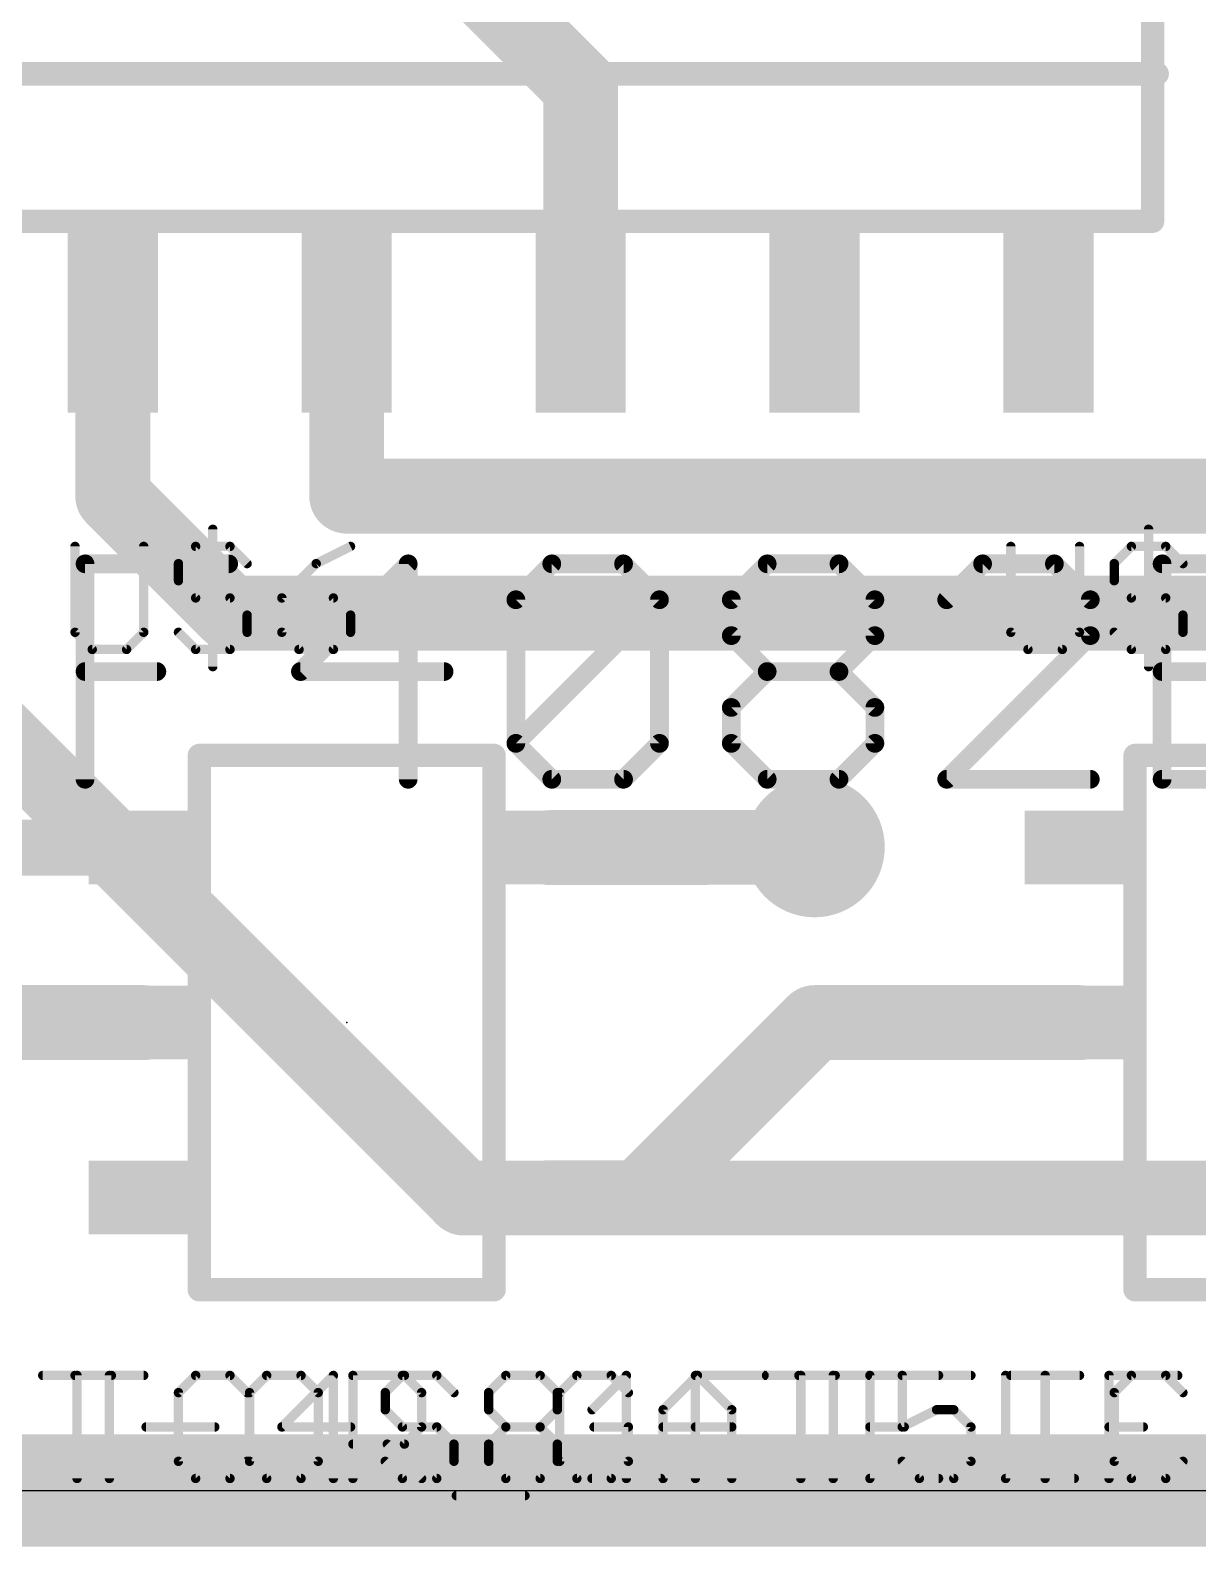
# Model space of a CAD drawing. Extents: x -0.3 to 57.5, y -11.6 to 53.6.
# Drawn here: x 37.65 to 43.99, y -0.3 to 7.93 of the extents above; entities that cross this region are included whole.
import ezdxf

# ---------------------------------------------------------------- set-up
doc = ezdxf.new("R2010")
doc.units = 0
for name, color, linetype in [('1', 14, 'CONTINUOUS'), ('16', 174, 'CONTINUOUS'), ('18', 94, 'CONTINUOUS'), ('20', 178, 'CONTINUOUS'), ('21', 251, 'CONTINUOUS'), ('23', 178, 'CONTINUOUS'), ('25', 251, 'CONTINUOUS'), ('27', 251, 'CONTINUOUS')]:
    doc.layers.add(name, color=color, linetype=linetype)

# ---------------------------------------------------------------- blocks, each defined once
blk = doc.blocks.new('RECT')
blk.add_solid([(-0.5, -0.5), (0.5, -0.5), (-0.5, 0.5), (0.5, 0.5)])
blk = doc.blocks.new('ROUNDV')
at = {"const_width": 0.5}
blk.add_lwpolyline([(0, -0.25, 1), (0, 0.25, 1), (0, -0.25)], format="xyb", dxfattribs=at)

msp = doc.modelspace()

# ---------------------------------------------------------------- linework, layer by layer
at = {"layer": '1'}
for points, const_width in [([(40.64, 7.62), (39.0525, 9.2075)], 0.4064), ([(40.64, 6.35), (40.64, 7.62)], 0.4064), ([(38.1, 6.35), (38.1, 5.3975)], 0.4064), ([(39.37, 5.3975), (39.37, 6.35)], 0.4064), ([(38.1, 5.3975), (38.735, 4.7625)], 0.4064), ([(46.0375, 5.3975), (39.37, 5.3975)], 0.4064), ([(38.735, 4.7625), (47.625, 4.7625)], 0.4064), ([(36.515, 3.49), (38.27, 3.49)], 0.3048), ([(40.47, 3.49), (40.955, 3.49)], 0.4064), ([(40.955, 3.49), (41.91, 3.4925)], 0.4064), ([(36.195, 2.54), (38.27, 2.54)], 0.4064), ([(40.96, 1.59), (41.91, 2.54)], 0.4064), ([(41.91, 2.54), (43.35, 2.54)], 0.4064), ([(40.47, 1.59), (40.96, 1.59)], 0.4064), ([(0, 0), (57.15, 0)], 0.4064)]:
    msp.add_lwpolyline(points, dxfattribs=dict(at, const_width=const_width))
for points, const_width in [([(40.7416, 7.62, 1), (40.5384, 7.62)], 0.2032), ([(40.5682, 7.5482, 1), (40.7118, 7.6918)], 0.2032), ([(38.2016, 6.35, 1), (37.9984, 6.35)], 0.2032), ([(39.4716, 6.35, 1), (39.2684, 6.35)], 0.2032), ([(40.5384, 6.35, 1), (40.7416, 6.35)], 0.2032), ([(38.1718, 5.4693, 1), (38.0282, 5.3257)], 0.2032), ([(39.37, 5.4991, 1), (39.37, 5.2959)], 0.2032), ([(37.9984, 5.3975, 1), (38.2016, 5.3975)], 0.2032), ([(39.2684, 5.3975, 1), (39.4716, 5.3975)], 0.2032), ([(38.735, 4.8641, 1), (38.735, 4.6609)], 0.2032), ([(38.6632, 4.6907, 1), (38.8068, 4.8343)], 0.2032), ([(38.27, 3.4138, 1), (38.27, 3.5662)], 0.1524), ([(40.47, 3.5916, 1), (40.47, 3.3884)], 0.2032), ([(40.9547, 3.5916, 1), (40.9553, 3.3884)], 0.2032), ([(40.955, 3.3884, 1), (40.955, 3.5916)], 0.2032), ([(41.9103, 3.3909, 1), (41.9097, 3.5941)], 0.2032), ([(38.27, 2.4384, 1), (38.27, 2.6416)], 0.2032), ([(41.91, 2.6416, 1), (41.91, 2.4384)], 0.2032), ([(41.9818, 2.4682, 1), (41.8382, 2.6118)], 0.2032), ([(43.35, 2.4384, 1), (43.35, 2.6416)], 0.2032), ([(40.47, 1.6916, 1), (40.47, 1.4884)], 0.2032), ([(40.8882, 1.6618, 1), (41.0318, 1.5182)], 0.2032), ([(40.96, 1.4884, 1), (40.96, 1.6916)], 0.2032)]:
    msp.add_lwpolyline(points, format="xyb", dxfattribs=dict(at, const_width=const_width))
at = {"layer": '16'}
for points, const_width in [([(36.83, 4.7625), (40.005, 1.5875)], 0.4064), ([(40.005, 1.5875), (46.99, 1.5875)], 0.4064), ([(57.15, 0), (0, 0)], 0.6096)]:
    msp.add_lwpolyline(points, dxfattribs=dict(at, const_width=const_width))
at = {"layer": '16', "const_width": 0.2032}
for points in [[(40.005, 1.6891, 1), (40.005, 1.4859)], [(39.9332, 1.5157, 1), (40.0768, 1.6593)]]:
    msp.add_lwpolyline(points, format="xyb", dxfattribs=at)
at = {"layer": '20'}
msp.add_line((0, 0), (56.82, 0), dxfattribs=at)
at = {"layer": '21', "const_width": 0.127}
for points in [[(43.745, 6.89), (43.745, 10.89)], [(35.07, 7.69), (43.77, 7.69)], [(34.995, 6.89), (43.745, 6.89)], [(38.57, 3.99), (38.57, 1.09)], [(40.17, 3.99), (38.57, 3.99)], [(40.17, 1.09), (40.17, 3.99)], [(43.65, 3.99), (43.65, 1.09)], [(45.25, 3.99), (43.65, 3.99)], [(38.57, 1.09), (40.17, 1.09)], [(43.65, 1.09), (45.25, 1.09)]]:
    msp.add_lwpolyline(points, dxfattribs=at)
at = {"layer": '21', "const_width": 0.0635}
for points in [[(43.77, 7.6583, 1), (43.77, 7.7218)], [(43.7133, 6.89, 1), (43.7768, 6.89)], [(43.745, 6.8583, 1), (43.745, 6.9218)], [(38.6018, 3.99, 1), (38.5382, 3.99)], [(38.57, 4.0217, 1), (38.57, 3.9583)], [(40.2018, 3.99, 1), (40.1382, 3.99)], [(40.17, 3.9583, 1), (40.17, 4.0217)], [(43.6818, 3.99, 1), (43.6182, 3.99)], [(43.65, 4.0217, 1), (43.65, 3.9583)], [(38.57, 1.1218, 1), (38.57, 1.0583)], [(40.17, 1.0583, 1), (40.17, 1.1218)], [(43.65, 1.1218, 1), (43.65, 1.0583)], [(38.5382, 1.09, 1), (38.6018, 1.09)], [(40.1382, 1.09, 1), (40.2018, 1.09)], [(43.6182, 1.09, 1), (43.6818, 1.09)]]:
    msp.add_lwpolyline(points, format="xyb", dxfattribs=at)
at = {"layer": '23'}
msp.add_point((39.37, 2.54), dxfattribs=at)
at = {"layer": '25', "const_width": 0.0508}
for points in [[(38.6431, 5.2179), (38.6431, 4.4722)], [(43.7231, 5.2179), (43.7231, 4.4722)], [(37.8954, 5.1247), (37.8954, 4.6586)], [(38.2683, 4.6586), (38.2683, 5.1247)], [(38.4567, 5.0315), (38.5499, 5.1247)], [(38.5499, 5.1247), (38.7363, 5.1247)], [(38.7363, 5.1247), (38.8296, 5.0315)], [(39.3909, 5.1247), (39.2044, 5.0315)], [(42.9754, 5.1247), (42.9754, 4.6586)], [(43.3483, 4.6586), (43.3483, 5.1247)], [(43.5367, 5.0315), (43.6299, 5.1247)], [(43.6299, 5.1247), (43.8163, 5.1247)], [(43.8163, 5.1247), (43.9096, 5.0315)], [(38.4567, 4.9383), (38.4567, 5.0315)], [(39.2044, 5.0315), (39.018, 4.845)], [(43.5367, 4.9383), (43.5367, 5.0315)], [(38.5499, 4.845), (38.4567, 4.9383)], [(43.6299, 4.845), (43.5367, 4.9383)], [(38.7363, 4.845), (38.5499, 4.845)], [(38.8296, 4.7518), (38.7363, 4.845)], [(39.018, 4.845), (39.018, 4.6586)], [(39.2977, 4.845), (39.018, 4.845)], [(39.3909, 4.7518), (39.2977, 4.845)], [(43.8163, 4.845), (43.6299, 4.845)], [(43.9096, 4.7518), (43.8163, 4.845)], [(38.8296, 4.6586), (38.8296, 4.7518)], [(39.3909, 4.6586), (39.3909, 4.7518)], [(43.9096, 4.6586), (43.9096, 4.7518)], [(37.8954, 4.6586), (37.9886, 4.5654)], [(38.175, 4.5654), (38.2683, 4.6586)], [(38.4567, 4.6586), (38.5499, 4.5654)], [(38.7363, 4.5654), (38.8296, 4.6586)], [(39.018, 4.6586), (39.1112, 4.5654)], [(39.2977, 4.5654), (39.3909, 4.6586)], [(42.9754, 4.6586), (43.0686, 4.5654)], [(43.255, 4.5654), (43.3483, 4.6586)], [(43.5367, 4.6586), (43.6299, 4.5654)], [(43.8163, 4.5654), (43.9096, 4.6586)], [(37.9886, 4.5654), (38.175, 4.5654)], [(38.5499, 4.5654), (38.7363, 4.5654)], [(39.1112, 4.5654), (39.2977, 4.5654)], [(43.0686, 4.5654), (43.255, 4.5654)], [(43.6299, 4.5654), (43.8163, 4.5654)]]:
    msp.add_lwpolyline(points, dxfattribs=at)
at = {"layer": '25', "const_width": 0.0254}
for points in [[(38.6558, 5.2179, 1), (38.6304, 5.2179)], [(43.7358, 5.2179, 1), (43.7104, 5.2179)], [(37.9081, 5.1247, 1), (37.8827, 5.1247)], [(38.281, 5.1247, 1), (38.2555, 5.1247)], [(38.5499, 5.1374, 1), (38.5499, 5.112)], [(38.5589, 5.1157, 1), (38.5409, 5.1337)], [(38.7453, 5.1337, 1), (38.7274, 5.1157)], [(38.7363, 5.112, 1), (38.7363, 5.1374)], [(39.3965, 5.1133, 1), (39.3852, 5.136)], [(42.9881, 5.1247, 1), (42.9627, 5.1247)], [(43.361, 5.1247, 1), (43.3355, 5.1247)], [(43.6299, 5.1374, 1), (43.6299, 5.112)], [(43.6389, 5.1157, 1), (43.6209, 5.1337)], [(43.8253, 5.1337, 1), (43.8074, 5.1157)], [(43.8163, 5.112, 1), (43.8163, 5.1374)], [(38.4694, 5.0315, 1), (38.444, 5.0315)], [(38.4477, 5.0404, 1), (38.4657, 5.0225)], [(38.8206, 5.0225, 1), (38.8385, 5.0404)], [(39.1988, 5.0428, 1), (39.2101, 5.0201)], [(39.2134, 5.0225, 1), (39.1955, 5.0404)], [(43.5494, 5.0315, 1), (43.524, 5.0315)], [(43.5277, 5.0404, 1), (43.5457, 5.0225)], [(43.9006, 5.0225, 1), (43.9185, 5.0404)], [(38.4657, 4.9472, 1), (38.4477, 4.9293)], [(38.444, 4.9383, 1), (38.4694, 4.9383)], [(43.5457, 4.9472, 1), (43.5277, 4.9293)], [(43.524, 4.9383, 1), (43.5494, 4.9383)], [(38.5499, 4.8577, 1), (38.5499, 4.8323)], [(38.5409, 4.8361, 1), (38.5589, 4.854)], [(38.7453, 4.854, 1), (38.7274, 4.8361)], [(38.7363, 4.8323, 1), (38.7363, 4.8577)], [(39.0307, 4.845, 1), (39.0053, 4.845)], [(39.018, 4.8577, 1), (39.018, 4.8323)], [(39.009, 4.854, 1), (39.027, 4.8361)], [(39.3066, 4.854, 1), (39.2887, 4.8361)], [(39.2977, 4.8323, 1), (39.2977, 4.8577)], [(43.6299, 4.8577, 1), (43.6299, 4.8323)], [(43.6209, 4.8361, 1), (43.6389, 4.854)], [(43.8253, 4.854, 1), (43.8074, 4.8361)], [(43.8163, 4.8323, 1), (43.8163, 4.8577)], [(38.8423, 4.7518, 1), (38.8169, 4.7518)], [(39.4036, 4.7518, 1), (39.3782, 4.7518)], [(43.9223, 4.7518, 1), (43.8969, 4.7518)], [(38.8206, 4.7428, 1), (38.8385, 4.7608)], [(39.3819, 4.7428, 1), (39.3998, 4.7608)], [(43.9006, 4.7428, 1), (43.9185, 4.7608)], [(37.9044, 4.6676, 1), (37.8864, 4.6496)], [(37.8827, 4.6586, 1), (37.9081, 4.6586)], [(38.2555, 4.6586, 1), (38.281, 4.6586)], [(38.2772, 4.6496, 1), (38.2593, 4.6676)], [(38.4657, 4.6676, 1), (38.4477, 4.6496)], [(38.8169, 4.6586, 1), (38.8423, 4.6586)], [(38.8385, 4.6496, 1), (38.8206, 4.6676)], [(39.027, 4.6676, 1), (39.009, 4.6496)], [(39.0053, 4.6586, 1), (39.0307, 4.6586)], [(39.3782, 4.6586, 1), (39.4036, 4.6586)], [(39.3998, 4.6496, 1), (39.3819, 4.6676)], [(42.9844, 4.6676, 1), (42.9664, 4.6496)], [(42.9627, 4.6586, 1), (42.9881, 4.6586)], [(43.3355, 4.6586, 1), (43.361, 4.6586)], [(43.3572, 4.6496, 1), (43.3393, 4.6676)], [(43.5457, 4.6676, 1), (43.5277, 4.6496)], [(43.8969, 4.6586, 1), (43.9223, 4.6586)], [(43.9185, 4.6496, 1), (43.9006, 4.6676)], [(37.9886, 4.5781, 1), (37.9886, 4.5527)], [(37.9796, 4.5564, 1), (37.9976, 4.5744)], [(38.1661, 4.5744, 1), (38.184, 4.5564)], [(38.175, 4.5527, 1), (38.175, 4.5781)], [(38.5499, 4.5781, 1), (38.5499, 4.5527)], [(38.5409, 4.5564, 1), (38.5589, 4.5744)], [(38.7274, 4.5744, 1), (38.7453, 4.5564)], [(38.7363, 4.5527, 1), (38.7363, 4.5781)], [(39.1112, 4.5781, 1), (39.1112, 4.5527)], [(39.1023, 4.5564, 1), (39.1202, 4.5744)], [(39.2887, 4.5744, 1), (39.3066, 4.5564)], [(39.2977, 4.5527, 1), (39.2977, 4.5781)], [(43.0686, 4.5781, 1), (43.0686, 4.5527)], [(43.0596, 4.5564, 1), (43.0776, 4.5744)], [(43.2461, 4.5744, 1), (43.264, 4.5564)], [(43.255, 4.5527, 1), (43.255, 4.5781)], [(43.6299, 4.5781, 1), (43.6299, 4.5527)], [(43.6209, 4.5564, 1), (43.6389, 4.5744)], [(43.8074, 4.5744, 1), (43.8253, 4.5564)], [(43.8163, 4.5527, 1), (43.8163, 4.5781)], [(38.6304, 4.4722, 1), (38.6558, 4.4722)], [(43.7104, 4.4722, 1), (43.7358, 4.4722)]]:
    msp.add_lwpolyline(points, format="xyb", dxfattribs=at)
at = {"layer": '27'}
for points, const_width in [([(37.9496, 3.8608), (37.9496, 5.0302)], 0.1016), ([(37.9496, 5.0302), (38.7292, 5.0302)], 0.1016), ([(39.7037, 5.0302), (39.119, 4.4455)], 0.1016), ([(39.7037, 3.8608), (39.7037, 5.0302)], 0.1016), ([(40.2884, 4.8353), (40.4833, 5.0302)], 0.1016), ([(40.4833, 5.0302), (40.8731, 5.0302)], 0.1016), ([(40.8731, 5.0302), (41.068, 4.8353)], 0.1016), ([(41.4578, 4.8353), (41.6527, 5.0302)], 0.1016), ([(41.6527, 5.0302), (42.0425, 5.0302)], 0.1016), ([(42.0425, 5.0302), (42.2374, 4.8353)], 0.1016), ([(42.8221, 5.0302), (42.6272, 4.8353)], 0.1016), ([(43.2119, 5.0302), (42.8221, 5.0302)], 0.1016), ([(43.4068, 4.8353), (43.2119, 5.0302)], 0.1016), ([(43.7966, 3.8608), (43.7966, 5.0302)], 0.1016), ([(43.7966, 5.0302), (44.3813, 5.0302)], 0.1016), ([(40.2884, 4.0557), (40.2884, 4.8353)], 0.1016), ([(40.2884, 4.0557), (41.068, 4.8353)], 0.1016), ([(41.068, 4.8353), (41.068, 4.0557)], 0.1016), ([(41.4578, 4.6404), (41.4578, 4.8353)], 0.1016), ([(42.2374, 4.8353), (42.2374, 4.6404)], 0.1016), ([(43.4068, 4.6404), (43.4068, 4.8353)], 0.1016), ([(41.6527, 4.4455), (41.4578, 4.6404)], 0.1016), ([(42.2374, 4.6404), (42.0425, 4.4455)], 0.1016), ([(42.6272, 3.8608), (43.4068, 4.6404)], 0.1016), ([(37.9496, 4.4455), (38.3394, 4.4455)], 0.1016), ([(39.119, 4.4455), (39.8986, 4.4455)], 0.1016), ([(41.4578, 4.2506), (41.6527, 4.4455)], 0.1016), ([(41.6527, 4.4455), (42.0425, 4.4455)], 0.1016), ([(42.0425, 4.4455), (42.2374, 4.2506)], 0.1016), ([(43.7966, 4.4455), (44.3813, 4.4455)], 0.1016), ([(41.4578, 4.0557), (41.4578, 4.2506)], 0.1016), ([(42.2374, 4.2506), (42.2374, 4.0557)], 0.1016), ([(40.4833, 3.8608), (40.2884, 4.0557)], 0.1016), ([(41.068, 4.0557), (40.8731, 3.8608)], 0.1016), ([(41.6527, 3.8608), (41.4578, 4.0557)], 0.1016), ([(42.2374, 4.0557), (42.0425, 3.8608)], 0.1016), ([(40.8731, 3.8608), (40.4833, 3.8608)], 0.1016), ([(42.0425, 3.8608), (41.6527, 3.8608)], 0.1016), ([(43.4068, 3.8608), (42.6272, 3.8608)], 0.1016), ([(44.3813, 3.8608), (43.7966, 3.8608)], 0.1016), ([(37.7198, 0.6247), (38.0927, 0.6247)], 0.0508), ([(37.8954, 0.6247), (38.2683, 0.6247)], 0.0508), ([(37.9062, 0.0654), (37.9062, 0.6247)], 0.0508), ([(38.0818, 0.0654), (38.0818, 0.6247)], 0.0508), ([(38.5499, 0.6247), (38.4567, 0.5315)], 0.0508), ([(38.7363, 0.6247), (38.5499, 0.6247)], 0.0508), ([(38.8296, 0.5315), (38.7363, 0.6247)], 0.0508), ([(38.9356, 0.6247), (38.8424, 0.5315)], 0.0508), ([(39.1221, 0.6247), (38.9356, 0.6247)], 0.0508), ([(39.2977, 0.6247), (39.018, 0.345)], 0.0508), ([(39.2153, 0.5315), (39.1221, 0.6247)], 0.0508), ([(39.2977, 0.0654), (39.2977, 0.6247)], 0.0508), ([(39.4037, 0.0654), (39.4037, 0.6247)], 0.0508), ([(39.4037, 0.6247), (39.6834, 0.6247)], 0.0508), ([(39.6725, 0.6247), (39.5793, 0.5315)], 0.0508), ([(39.859, 0.6247), (39.6725, 0.6247)], 0.0508), ([(39.6834, 0.6247), (39.7766, 0.5315)], 0.0508), ([(39.9522, 0.5315), (39.859, 0.6247)], 0.0508), ([(40.1406, 0.5315), (40.2339, 0.6247)], 0.0508), ([(40.2339, 0.6247), (40.4203, 0.6247)], 0.0508), ([(40.4203, 0.6247), (40.5135, 0.5315)], 0.0508), ([(40.6196, 0.6247), (40.5264, 0.5315)], 0.0508), ([(40.806, 0.6247), (40.6196, 0.6247)], 0.0508), ([(40.7019, 0.4383), (40.8884, 0.6247)], 0.0508), ([(40.8992, 0.5315), (40.806, 0.6247)], 0.0508), ([(40.8884, 0.6247), (40.8884, 0.0654)], 0.0508), ([(41.0877, 0.4383), (41.2741, 0.6247)], 0.0508), ([(41.2633, 0.0654), (41.2633, 0.6247)], 0.0508), ([(41.2633, 0.6247), (41.6361, 0.6247)], 0.0508), ([(41.2741, 0.6247), (41.4605, 0.4383)], 0.0508), ([(41.649, 0.6247), (42.0218, 0.6247)], 0.0508), ([(41.8246, 0.6247), (42.1974, 0.6247)], 0.0508), ([(41.8354, 0.0654), (41.8354, 0.6247)], 0.0508), ([(42.011, 0.0654), (42.011, 0.6247)], 0.0508), ([(42.5831, 0.6247), (42.2103, 0.6247)], 0.0508), ([(42.2103, 0.6247), (42.2103, 0.0654)], 0.0508), ([(42.7587, 0.6247), (42.3859, 0.6247)], 0.0508), ([(42.3859, 0.6247), (42.3859, 0.345)], 0.0508), ([(42.9472, 0.6247), (42.9472, 0.0654)], 0.0508), ([(42.9754, 0.6247), (43.3483, 0.6247)], 0.0508), ([(43.1618, 0.0654), (43.1618, 0.6247)], 0.0508), ([(43.5085, 0.0654), (43.5085, 0.6247)], 0.0508), ([(43.5085, 0.6247), (43.8813, 0.6247)], 0.0508), ([(43.6299, 0.6247), (43.5367, 0.5315)], 0.0508), ([(43.8163, 0.6247), (43.6299, 0.6247)], 0.0508), ([(43.9096, 0.5315), (43.8163, 0.6247)], 0.0508), ([(38.4567, 0.5315), (38.4567, 0.1586)], 0.0508), ([(38.8424, 0.5315), (38.8424, 0.1586)], 0.0508), ([(39.2153, 0.1586), (39.2153, 0.5315)], 0.0508), ([(39.5793, 0.5315), (39.5793, 0.4383)], 0.0508), ([(39.7766, 0.5315), (39.7766, 0.345)], 0.0508), ([(40.1406, 0.4383), (40.1406, 0.5315)], 0.0508), ([(40.5135, 0.5315), (40.5135, 0.4383)], 0.0508), ([(40.5264, 0.5315), (40.5264, 0.1586)], 0.0508), ([(43.5367, 0.5315), (43.5367, 0.1586)], 0.0508), ([(39.5793, 0.4383), (39.6725, 0.345)], 0.0508), ([(40.2339, 0.345), (40.1406, 0.4383)], 0.0508), ([(40.5135, 0.4383), (40.4203, 0.345)], 0.0508), ([(41.0877, 0.0654), (41.0877, 0.4383)], 0.0508), ([(41.4605, 0.4383), (41.4605, 0.0654)], 0.0508), ([(42.3859, 0.345), (42.5723, 0.4383)], 0.0508), ([(42.5723, 0.4383), (42.6655, 0.4383)], 0.0508), ([(42.6655, 0.4383), (42.7587, 0.345)], 0.0508), ([(38.2811, 0.345), (38.654, 0.345)], 0.0508), ([(39.018, 0.345), (39.3909, 0.345)], 0.0508), ([(39.6725, 0.345), (39.859, 0.345)], 0.0508), ([(39.7766, 0.345), (39.6834, 0.2518)], 0.0508), ([(39.859, 0.345), (39.9522, 0.2518)], 0.0508), ([(40.1406, 0.2518), (40.2339, 0.345)], 0.0508), ([(40.2339, 0.345), (40.4203, 0.345)], 0.0508), ([(40.4203, 0.345), (40.5135, 0.2518)], 0.0508), ([(40.8992, 0.345), (40.7128, 0.345)], 0.0508), ([(40.8992, 0.1586), (40.8992, 0.345)], 0.0508), ([(41.0877, 0.345), (41.4605, 0.345)], 0.0508), ([(41.2633, 0.345), (41.4497, 0.345)], 0.0508), ([(42.2103, 0.345), (42.3967, 0.345)], 0.0508), ([(42.7587, 0.345), (42.7587, 0.1586)], 0.0508), ([(43.5085, 0.345), (43.6949, 0.345)], 0.0508), ([(39.6834, 0.2518), (39.4037, 0.2518)], 0.0508), ([(39.5902, 0.2518), (39.7766, 0.0654)], 0.0508), ([(39.9522, 0.2518), (39.9522, 0.1586)], 0.0508), ([(40.1406, 0.1586), (40.1406, 0.2518)], 0.0508), ([(40.5135, 0.2518), (40.5135, 0.1586)], 0.0508), ([(38.4567, 0.1586), (38.5499, 0.0654)], 0.0508), ([(38.7363, 0.0654), (38.8296, 0.1586)], 0.0508), ([(38.8424, 0.1586), (38.9356, 0.0654)], 0.0508), ([(39.1221, 0.0654), (39.2153, 0.1586)], 0.0508), ([(39.6725, 0.0654), (39.5793, 0.1586)], 0.0508), ([(39.9522, 0.1586), (39.859, 0.0654)], 0.0508), ([(40.2339, 0.0654), (40.1406, 0.1586)], 0.0508), ([(40.5135, 0.1586), (40.4203, 0.0654)], 0.0508), ([(40.5264, 0.1586), (40.6196, 0.0654)], 0.0508), ([(40.806, 0.0654), (40.8992, 0.1586)], 0.0508), ([(42.4791, 0.0654), (42.3859, 0.1586)], 0.0508), ([(42.7587, 0.1586), (42.6655, 0.0654)], 0.0508), ([(43.5367, 0.1586), (43.6299, 0.0654)], 0.0508), ([(43.8163, 0.0654), (43.9096, 0.1586)], 0.0508), ([(38.5499, 0.0654), (38.7363, 0.0654)], 0.0508), ([(38.9356, 0.0654), (39.1221, 0.0654)], 0.0508), ([(39.859, 0.0654), (39.6725, 0.0654)], 0.0508), ([(40.4203, 0.0654), (40.2339, 0.0654)], 0.0508), ([(40.6196, 0.0654), (40.806, 0.0654)], 0.0508), ([(40.7019, 0.0654), (41.0748, 0.0654)], 0.0508), ([(42.2103, 0.0654), (42.5831, 0.0654)], 0.0508), ([(42.6655, 0.0654), (42.4791, 0.0654)], 0.0508), ([(42.9472, 0.0654), (43.32, 0.0654)], 0.0508), ([(43.6299, 0.0654), (43.8163, 0.0654)], 0.0508), ([(39.965, -0.0278), (40.3379, -0.0278)], 0.0508)]:
    msp.add_lwpolyline(points, dxfattribs=dict(at, const_width=const_width))
for points, const_width in [([(37.975, 5.0302, 1), (37.9242, 5.0302)], 0.0508), ([(37.9496, 5.0556, 1), (37.9496, 5.0048)], 0.0508), ([(38.7292, 5.0048, 1), (38.7292, 5.0556)], 0.0508), ([(39.7291, 5.0302, 1), (39.6783, 5.0302)], 0.0508), ([(39.7216, 5.0122, 1), (39.6857, 5.0482)], 0.0508), ([(40.4833, 5.0556, 1), (40.4833, 5.0048)], 0.0508), ([(40.5012, 5.0122, 1), (40.4653, 5.0482)], 0.0508), ([(40.891, 5.0482, 1), (40.8551, 5.0122)], 0.0508), ([(40.8731, 5.0048, 1), (40.8731, 5.0556)], 0.0508), ([(41.6527, 5.0556, 1), (41.6527, 5.0048)], 0.0508), ([(41.6706, 5.0122, 1), (41.6347, 5.0482)], 0.0508), ([(42.0604, 5.0482, 1), (42.0245, 5.0122)], 0.0508), ([(42.0425, 5.0048, 1), (42.0425, 5.0556)], 0.0508), ([(42.8221, 5.0556, 1), (42.8221, 5.0048)], 0.0508), ([(42.84, 5.0122, 1), (42.8041, 5.0482)], 0.0508), ([(43.2298, 5.0482, 1), (43.1939, 5.0122)], 0.0508), ([(43.2119, 5.0048, 1), (43.2119, 5.0556)], 0.0508), ([(43.822, 5.0302, 1), (43.7712, 5.0302)], 0.0508), ([(43.7966, 5.0556, 1), (43.7966, 5.0048)], 0.0508), ([(40.2704, 4.8533, 1), (40.3063, 4.8173)], 0.0508), ([(40.3138, 4.8353, 1), (40.263, 4.8353)], 0.0508), ([(41.0934, 4.8353, 1), (41.0426, 4.8353)], 0.0508), ([(41.0859, 4.8173, 1), (41.05, 4.8533)], 0.0508), ([(41.05, 4.8173, 1), (41.0859, 4.8533)], 0.0508), ([(41.4398, 4.8533, 1), (41.4757, 4.8173)], 0.0508), ([(41.4832, 4.8353, 1), (41.4324, 4.8353)], 0.0508), ([(42.2628, 4.8353, 1), (42.212, 4.8353)], 0.0508), ([(42.2194, 4.8173, 1), (42.2553, 4.8533)], 0.0508), ([(42.6092, 4.8533, 1), (42.6451, 4.8173)], 0.0508), ([(43.4322, 4.8353, 1), (43.3814, 4.8353)], 0.0508), ([(43.3888, 4.8173, 1), (43.4247, 4.8533)], 0.0508), ([(41.4757, 4.6584, 1), (41.4398, 4.6224)], 0.0508), ([(41.4324, 4.6404, 1), (41.4832, 4.6404)], 0.0508), ([(42.212, 4.6404, 1), (42.2628, 4.6404)], 0.0508), ([(42.2553, 4.6224, 1), (42.2194, 4.6584)], 0.0508), ([(43.3814, 4.6404, 1), (43.4322, 4.6404)], 0.0508), ([(43.4247, 4.6224, 1), (43.3888, 4.6584)], 0.0508), ([(37.9496, 4.4709, 1), (37.9496, 4.4201)], 0.0508), ([(38.3394, 4.4201, 1), (38.3394, 4.4709)], 0.0508), ([(39.101, 4.4635, 1), (39.137, 4.4275)], 0.0508), ([(39.119, 4.4709, 1), (39.119, 4.4201)], 0.0508), ([(39.8986, 4.4201, 1), (39.8986, 4.4709)], 0.0508), ([(41.6527, 4.4709, 1), (41.6527, 4.4201)], 0.0508), ([(41.6706, 4.4275, 1), (41.6347, 4.4635)], 0.0508), ([(41.6347, 4.4275, 1), (41.6706, 4.4635)], 0.0508), ([(42.0604, 4.4635, 1), (42.0245, 4.4275)], 0.0508), ([(42.0245, 4.4635, 1), (42.0604, 4.4275)], 0.0508), ([(42.0425, 4.4201, 1), (42.0425, 4.4709)], 0.0508), ([(43.7966, 4.4709, 1), (43.7966, 4.4201)], 0.0508), ([(41.4398, 4.2686, 1), (41.4757, 4.2326)], 0.0508), ([(41.4832, 4.2506, 1), (41.4324, 4.2506)], 0.0508), ([(42.2628, 4.2506, 1), (42.212, 4.2506)], 0.0508), ([(42.2194, 4.2326, 1), (42.2553, 4.2686)], 0.0508), ([(40.3063, 4.0737, 1), (40.2704, 4.0377)], 0.0508), ([(40.2704, 4.0737, 1), (40.3063, 4.0377)], 0.0508), ([(40.263, 4.0557, 1), (40.3138, 4.0557)], 0.0508), ([(41.0426, 4.0557, 1), (41.0934, 4.0557)], 0.0508), ([(41.0859, 4.0377, 1), (41.05, 4.0737)], 0.0508), ([(41.4757, 4.0737, 1), (41.4398, 4.0377)], 0.0508), ([(41.4324, 4.0557, 1), (41.4832, 4.0557)], 0.0508), ([(42.212, 4.0557, 1), (42.2628, 4.0557)], 0.0508), ([(42.2553, 4.0377, 1), (42.2194, 4.0737)], 0.0508), ([(37.9242, 3.8608, 1), (37.975, 3.8608)], 0.0508), ([(39.6783, 3.8608, 1), (39.7291, 3.8608)], 0.0508), ([(40.4833, 3.8862, 1), (40.4833, 3.8354)], 0.0508), ([(40.4653, 3.8428, 1), (40.5012, 3.8788)], 0.0508), ([(40.8551, 3.8788, 1), (40.891, 3.8428)], 0.0508), ([(40.8731, 3.8354, 1), (40.8731, 3.8862)], 0.0508), ([(41.6527, 3.8862, 1), (41.6527, 3.8354)], 0.0508), ([(41.6347, 3.8428, 1), (41.6706, 3.8788)], 0.0508), ([(42.0245, 3.8788, 1), (42.0604, 3.8428)], 0.0508), ([(42.0425, 3.8354, 1), (42.0425, 3.8862)], 0.0508), ([(42.6092, 3.8788, 1), (42.6451, 3.8428)], 0.0508), ([(42.6272, 3.8862, 1), (42.6272, 3.8354)], 0.0508), ([(43.4068, 3.8354, 1), (43.4068, 3.8862)], 0.0508), ([(43.7966, 3.8862, 1), (43.7966, 3.8354)], 0.0508), ([(43.7712, 3.8608, 1), (43.822, 3.8608)], 0.0508), ([(37.7198, 0.6374, 1), (37.7198, 0.612)], 0.0254), ([(37.8954, 0.6374, 1), (37.8954, 0.612)], 0.0254), ([(37.9189, 0.6247, 1), (37.8935, 0.6247)], 0.0254), ([(38.0945, 0.6247, 1), (38.0691, 0.6247)], 0.0254), ([(38.0927, 0.612, 1), (38.0927, 0.6374)], 0.0254), ([(38.2683, 0.612, 1), (38.2683, 0.6374)], 0.0254), ([(38.5499, 0.6374, 1), (38.5499, 0.612)], 0.0254), ([(38.5589, 0.6157, 1), (38.5409, 0.6337)], 0.0254), ([(38.7453, 0.6337, 1), (38.7274, 0.6157)], 0.0254), ([(38.7363, 0.612, 1), (38.7363, 0.6374)], 0.0254), ([(38.9356, 0.6374, 1), (38.9356, 0.612)], 0.0254), ([(38.9446, 0.6157, 1), (38.9267, 0.6337)], 0.0254), ([(39.131, 0.6337, 1), (39.1131, 0.6157)], 0.0254), ([(39.1221, 0.612, 1), (39.1221, 0.6374)], 0.0254), ([(39.3104, 0.6247, 1), (39.285, 0.6247)], 0.0254), ([(39.3066, 0.6157, 1), (39.2887, 0.6337)], 0.0254), ([(39.4164, 0.6247, 1), (39.391, 0.6247)], 0.0254), ([(39.4037, 0.6374, 1), (39.4037, 0.612)], 0.0254), ([(39.6725, 0.6374, 1), (39.6725, 0.612)], 0.0254), ([(39.6815, 0.6157, 1), (39.6636, 0.6337)], 0.0254), ([(39.6923, 0.6337, 1), (39.6744, 0.6157)], 0.0254), ([(39.6834, 0.612, 1), (39.6834, 0.6374)], 0.0254), ([(39.8679, 0.6337, 1), (39.85, 0.6157)], 0.0254), ([(39.859, 0.612, 1), (39.859, 0.6374)], 0.0254), ([(40.2339, 0.6374, 1), (40.2339, 0.612)], 0.0254), ([(40.2428, 0.6157, 1), (40.2249, 0.6337)], 0.0254), ([(40.4293, 0.6337, 1), (40.4113, 0.6157)], 0.0254), ([(40.4203, 0.612, 1), (40.4203, 0.6374)], 0.0254), ([(40.6196, 0.6374, 1), (40.6196, 0.612)], 0.0254), ([(40.6285, 0.6157, 1), (40.6106, 0.6337)], 0.0254), ([(40.815, 0.6337, 1), (40.797, 0.6157)], 0.0254), ([(40.806, 0.612, 1), (40.806, 0.6374)], 0.0254), ([(40.9011, 0.6247, 1), (40.8757, 0.6247)], 0.0254), ([(40.8974, 0.6157, 1), (40.8794, 0.6337)], 0.0254), ([(41.276, 0.6247, 1), (41.2506, 0.6247)], 0.0254), ([(41.2633, 0.6374, 1), (41.2633, 0.612)], 0.0254), ([(41.2831, 0.6337, 1), (41.2651, 0.6157)], 0.0254), ([(41.2831, 0.6157, 1), (41.2651, 0.6337)], 0.0254), ([(41.6361, 0.612, 1), (41.6361, 0.6374)], 0.0254), ([(41.649, 0.6374, 1), (41.649, 0.612)], 0.0254), ([(41.8246, 0.6374, 1), (41.8246, 0.612)], 0.0254), ([(41.8481, 0.6247, 1), (41.8227, 0.6247)], 0.0254), ([(42.0237, 0.6247, 1), (41.9983, 0.6247)], 0.0254), ([(42.0218, 0.612, 1), (42.0218, 0.6374)], 0.0254), ([(42.1974, 0.612, 1), (42.1974, 0.6374)], 0.0254), ([(42.2103, 0.6374, 1), (42.2103, 0.612)], 0.0254), ([(42.223, 0.6247, 1), (42.1976, 0.6247)], 0.0254), ([(42.3859, 0.6374, 1), (42.3859, 0.612)], 0.0254), ([(42.3986, 0.6247, 1), (42.3732, 0.6247)], 0.0254), ([(42.5831, 0.612, 1), (42.5831, 0.6374)], 0.0254), ([(42.7587, 0.612, 1), (42.7587, 0.6374)], 0.0254), ([(42.9599, 0.6247, 1), (42.9345, 0.6247)], 0.0254), ([(42.9754, 0.6374, 1), (42.9754, 0.612)], 0.0254), ([(43.1745, 0.6247, 1), (43.1491, 0.6247)], 0.0254), ([(43.3483, 0.612, 1), (43.3483, 0.6374)], 0.0254), ([(43.5212, 0.6247, 1), (43.4958, 0.6247)], 0.0254), ([(43.5085, 0.6374, 1), (43.5085, 0.612)], 0.0254), ([(43.6299, 0.6374, 1), (43.6299, 0.612)], 0.0254), ([(43.6389, 0.6157, 1), (43.6209, 0.6337)], 0.0254), ([(43.8253, 0.6337, 1), (43.8074, 0.6157)], 0.0254), ([(43.8163, 0.612, 1), (43.8163, 0.6374)], 0.0254), ([(43.8813, 0.612, 1), (43.8813, 0.6374)], 0.0254), ([(38.4694, 0.5315, 1), (38.444, 0.5315)], 0.0254), ([(38.4477, 0.5404, 1), (38.4657, 0.5225)], 0.0254), ([(38.8206, 0.5225, 1), (38.8385, 0.5404)], 0.0254), ([(38.8551, 0.5315, 1), (38.8297, 0.5315)], 0.0254), ([(38.8334, 0.5404, 1), (38.8514, 0.5225)], 0.0254), ([(39.228, 0.5315, 1), (39.2026, 0.5315)], 0.0254), ([(39.2063, 0.5225, 1), (39.2243, 0.5404)], 0.0254), ([(39.592, 0.5315, 1), (39.5666, 0.5315)], 0.0254), ([(39.5703, 0.5404, 1), (39.5883, 0.5225)], 0.0254), ([(39.7893, 0.5315, 1), (39.7639, 0.5315)], 0.0254), ([(39.7676, 0.5225, 1), (39.7856, 0.5404)], 0.0254), ([(39.9432, 0.5225, 1), (39.9612, 0.5404)], 0.0254), ([(40.1533, 0.5315, 1), (40.1279, 0.5315)], 0.0254), ([(40.1317, 0.5404, 1), (40.1496, 0.5225)], 0.0254), ([(40.5262, 0.5315, 1), (40.5008, 0.5315)], 0.0254), ([(40.5045, 0.5225, 1), (40.5225, 0.5404)], 0.0254), ([(40.5391, 0.5315, 1), (40.5136, 0.5315)], 0.0254), ([(40.5174, 0.5404, 1), (40.5353, 0.5225)], 0.0254), ([(40.8902, 0.5225, 1), (40.9082, 0.5404)], 0.0254), ([(43.5494, 0.5315, 1), (43.524, 0.5315)], 0.0254), ([(43.5277, 0.5404, 1), (43.5457, 0.5225)], 0.0254), ([(43.9006, 0.5225, 1), (43.9185, 0.5404)], 0.0254), ([(39.5883, 0.4472, 1), (39.5703, 0.4293)], 0.0254), ([(39.5666, 0.4383, 1), (39.592, 0.4383)], 0.0254), ([(40.1279, 0.4383, 1), (40.1533, 0.4383)], 0.0254), ([(40.1496, 0.4472, 1), (40.1317, 0.4293)], 0.0254), ([(40.5008, 0.4383, 1), (40.5262, 0.4383)], 0.0254), ([(40.5225, 0.4293, 1), (40.5045, 0.4472)], 0.0254), ([(40.693, 0.4472, 1), (40.7109, 0.4293)], 0.0254), ([(41.1004, 0.4383, 1), (41.075, 0.4383)], 0.0254), ([(41.0787, 0.4472, 1), (41.0966, 0.4293)], 0.0254), ([(41.4732, 0.4383, 1), (41.4478, 0.4383)], 0.0254), ([(41.4515, 0.4293, 1), (41.4695, 0.4472)], 0.0254), ([(42.5723, 0.451, 1), (42.5723, 0.4256)], 0.0254), ([(42.578, 0.4269, 1), (42.5666, 0.4496)], 0.0254), ([(42.6745, 0.4472, 1), (42.6565, 0.4293)], 0.0254), ([(42.6655, 0.4256, 1), (42.6655, 0.451)], 0.0254), ([(38.2811, 0.3577, 1), (38.2811, 0.3323)], 0.0254), ([(38.654, 0.3323, 1), (38.654, 0.3577)], 0.0254), ([(39.018, 0.3577, 1), (39.018, 0.3323)], 0.0254), ([(39.009, 0.354, 1), (39.027, 0.3361)], 0.0254), ([(39.3909, 0.3323, 1), (39.3909, 0.3577)], 0.0254), ([(39.6725, 0.3577, 1), (39.6725, 0.3323)], 0.0254), ([(39.6636, 0.3361, 1), (39.6815, 0.354)], 0.0254), ([(39.7639, 0.345, 1), (39.7893, 0.345)], 0.0254), ([(39.7856, 0.3361, 1), (39.7676, 0.354)], 0.0254), ([(39.8679, 0.354, 1), (39.85, 0.3361)], 0.0254), ([(39.859, 0.3323, 1), (39.859, 0.3577)], 0.0254), ([(40.2339, 0.3577, 1), (40.2339, 0.3323)], 0.0254), ([(40.2428, 0.3361, 1), (40.2249, 0.354)], 0.0254), ([(40.2249, 0.3361, 1), (40.2428, 0.354)], 0.0254), ([(40.4293, 0.354, 1), (40.4113, 0.3361)], 0.0254), ([(40.4113, 0.354, 1), (40.4293, 0.3361)], 0.0254), ([(40.4203, 0.3323, 1), (40.4203, 0.3577)], 0.0254), ([(40.7128, 0.3577, 1), (40.7128, 0.3323)], 0.0254), ([(40.9119, 0.345, 1), (40.8865, 0.345)], 0.0254), ([(40.8992, 0.3323, 1), (40.8992, 0.3577)], 0.0254), ([(41.0877, 0.3577, 1), (41.0877, 0.3323)], 0.0254), ([(41.2633, 0.3577, 1), (41.2633, 0.3323)], 0.0254), ([(41.4497, 0.3323, 1), (41.4497, 0.3577)], 0.0254), ([(41.4605, 0.3323, 1), (41.4605, 0.3577)], 0.0254), ([(42.2103, 0.3577, 1), (42.2103, 0.3323)], 0.0254), ([(42.3802, 0.3564, 1), (42.3916, 0.3337)], 0.0254), ([(42.3732, 0.345, 1), (42.3986, 0.345)], 0.0254), ([(42.3967, 0.3323, 1), (42.3967, 0.3577)], 0.0254), ([(42.7714, 0.345, 1), (42.746, 0.345)], 0.0254), ([(42.7497, 0.3361, 1), (42.7677, 0.354)], 0.0254), ([(43.5085, 0.3577, 1), (43.5085, 0.3323)], 0.0254), ([(43.6949, 0.3323, 1), (43.6949, 0.3577)], 0.0254), ([(39.4037, 0.2645, 1), (39.4037, 0.2391)], 0.0254), ([(39.5991, 0.2608, 1), (39.5812, 0.2428)], 0.0254), ([(39.6744, 0.2608, 1), (39.6923, 0.2428)], 0.0254), ([(39.6834, 0.2391, 1), (39.6834, 0.2645)], 0.0254), ([(39.9649, 0.2518, 1), (39.9395, 0.2518)], 0.0254), ([(39.9432, 0.2428, 1), (39.9612, 0.2608)], 0.0254), ([(40.1533, 0.2518, 1), (40.1279, 0.2518)], 0.0254), ([(40.1317, 0.2608, 1), (40.1496, 0.2428)], 0.0254), ([(40.5262, 0.2518, 1), (40.5008, 0.2518)], 0.0254), ([(40.5045, 0.2428, 1), (40.5225, 0.2608)], 0.0254), ([(38.4657, 0.1676, 1), (38.4477, 0.1496)], 0.0254), ([(38.444, 0.1586, 1), (38.4694, 0.1586)], 0.0254), ([(38.8385, 0.1496, 1), (38.8206, 0.1676)], 0.0254), ([(38.8514, 0.1676, 1), (38.8334, 0.1496)], 0.0254), ([(38.8297, 0.1586, 1), (38.8551, 0.1586)], 0.0254), ([(39.2026, 0.1586, 1), (39.228, 0.1586)], 0.0254), ([(39.2243, 0.1496, 1), (39.2063, 0.1676)], 0.0254), ([(39.5883, 0.1676, 1), (39.5703, 0.1496)], 0.0254), ([(39.9395, 0.1586, 1), (39.9649, 0.1586)], 0.0254), ([(39.9612, 0.1496, 1), (39.9432, 0.1676)], 0.0254), ([(40.1279, 0.1586, 1), (40.1533, 0.1586)], 0.0254), ([(40.1496, 0.1676, 1), (40.1317, 0.1496)], 0.0254), ([(40.5008, 0.1586, 1), (40.5262, 0.1586)], 0.0254), ([(40.5225, 0.1496, 1), (40.5045, 0.1676)], 0.0254), ([(40.5136, 0.1586, 1), (40.5391, 0.1586)], 0.0254), ([(40.5353, 0.1676, 1), (40.5174, 0.1496)], 0.0254), ([(40.8865, 0.1586, 1), (40.9119, 0.1586)], 0.0254), ([(40.9082, 0.1496, 1), (40.8902, 0.1676)], 0.0254), ([(42.3949, 0.1676, 1), (42.3769, 0.1496)], 0.0254), ([(42.746, 0.1586, 1), (42.7714, 0.1586)], 0.0254), ([(42.7677, 0.1496, 1), (42.7497, 0.1676)], 0.0254), ([(43.5457, 0.1676, 1), (43.5277, 0.1496)], 0.0254), ([(43.524, 0.1586, 1), (43.5494, 0.1586)], 0.0254), ([(43.9185, 0.1496, 1), (43.9006, 0.1676)], 0.0254), ([(38.5499, 0.0781, 1), (38.5499, 0.0527)], 0.0254), ([(38.5409, 0.0564, 1), (38.5589, 0.0744)], 0.0254), ([(38.7274, 0.0744, 1), (38.7453, 0.0564)], 0.0254), ([(38.7363, 0.0527, 1), (38.7363, 0.0781)], 0.0254), ([(38.9356, 0.0781, 1), (38.9356, 0.0527)], 0.0254), ([(38.9267, 0.0564, 1), (38.9446, 0.0744)], 0.0254), ([(39.1131, 0.0744, 1), (39.131, 0.0564)], 0.0254), ([(39.1221, 0.0527, 1), (39.1221, 0.0781)], 0.0254), ([(39.6725, 0.0781, 1), (39.6725, 0.0527)], 0.0254), ([(39.6636, 0.0564, 1), (39.6815, 0.0744)], 0.0254), ([(39.7676, 0.0564, 1), (39.7856, 0.0744)], 0.0254), ([(39.85, 0.0744, 1), (39.8679, 0.0564)], 0.0254), ([(39.859, 0.0527, 1), (39.859, 0.0781)], 0.0254), ([(40.2339, 0.0781, 1), (40.2339, 0.0527)], 0.0254), ([(40.2249, 0.0564, 1), (40.2428, 0.0744)], 0.0254), ([(40.4113, 0.0744, 1), (40.4293, 0.0564)], 0.0254), ([(40.4203, 0.0527, 1), (40.4203, 0.0781)], 0.0254), ([(40.6196, 0.0781, 1), (40.6196, 0.0527)], 0.0254), ([(40.6106, 0.0564, 1), (40.6285, 0.0744)], 0.0254), ([(40.7019, 0.0781, 1), (40.7019, 0.0527)], 0.0254), ([(40.797, 0.0744, 1), (40.815, 0.0564)], 0.0254), ([(40.806, 0.0527, 1), (40.806, 0.0781)], 0.0254), ([(41.0748, 0.0527, 1), (41.0748, 0.0781)], 0.0254), ([(42.2103, 0.0781, 1), (42.2103, 0.0527)], 0.0254), ([(42.4791, 0.0781, 1), (42.4791, 0.0527)], 0.0254), ([(42.4701, 0.0564, 1), (42.4881, 0.0744)], 0.0254), ([(42.5831, 0.0527, 1), (42.5831, 0.0781)], 0.0254), ([(42.6565, 0.0744, 1), (42.6745, 0.0564)], 0.0254), ([(42.6655, 0.0527, 1), (42.6655, 0.0781)], 0.0254), ([(42.9472, 0.0781, 1), (42.9472, 0.0527)], 0.0254), ([(43.32, 0.0527, 1), (43.32, 0.0781)], 0.0254), ([(43.6299, 0.0781, 1), (43.6299, 0.0527)], 0.0254), ([(43.6209, 0.0564, 1), (43.6389, 0.0744)], 0.0254), ([(43.8074, 0.0744, 1), (43.8253, 0.0564)], 0.0254), ([(43.8163, 0.0527, 1), (43.8163, 0.0781)], 0.0254), ([(37.8935, 0.0654, 1), (37.9189, 0.0654)], 0.0254), ([(38.0691, 0.0654, 1), (38.0945, 0.0654)], 0.0254), ([(39.285, 0.0654, 1), (39.3104, 0.0654)], 0.0254), ([(39.391, 0.0654, 1), (39.4164, 0.0654)], 0.0254), ([(40.8757, 0.0654, 1), (40.9011, 0.0654)], 0.0254), ([(41.075, 0.0654, 1), (41.1004, 0.0654)], 0.0254), ([(41.2506, 0.0654, 1), (41.276, 0.0654)], 0.0254), ([(41.4478, 0.0654, 1), (41.4732, 0.0654)], 0.0254), ([(41.8227, 0.0654, 1), (41.8481, 0.0654)], 0.0254), ([(41.9983, 0.0654, 1), (42.0237, 0.0654)], 0.0254), ([(42.1976, 0.0654, 1), (42.223, 0.0654)], 0.0254), ([(42.9345, 0.0654, 1), (42.9599, 0.0654)], 0.0254), ([(43.1491, 0.0654, 1), (43.1745, 0.0654)], 0.0254), ([(43.4958, 0.0654, 1), (43.5212, 0.0654)], 0.0254), ([(39.965, -0.0151, 1), (39.965, -0.0405)], 0.0254), ([(40.3379, -0.0405, 1), (40.3379, -0.0151)], 0.0254)]:
    msp.add_lwpolyline(points, format="xyb", dxfattribs=dict(at, const_width=const_width))

# ---------------------------------------------------------------- block references
at = {"layer": '1', "xscale": 0.49}
for p in [(38.1, 6.35), (39.37, 6.35), (40.64, 6.35), (41.91, 6.35), (43.18, 6.35)]:
    msp.add_blockref('RECT', p, dxfattribs=at)
at = {"layer": '1', "xscale": 0.6, "yscale": 0.4}
for p in [(38.27, 3.49), (40.47, 3.49), (43.35, 3.49), (38.27, 2.54), (43.35, 2.54), (38.27, 1.59), (40.47, 1.59), (43.35, 1.59)]:
    msp.add_blockref('RECT', p, dxfattribs=at)
at = {"layer": '18', "xscale": 0.762, "yscale": 0.762}
msp.add_blockref('ROUNDV', (41.91, 3.4925), dxfattribs=at)
msp.add_blockref('ROUNDV', (41.91, 3.4925), dxfattribs=at)

doc.saveas('drawing.dxf')
